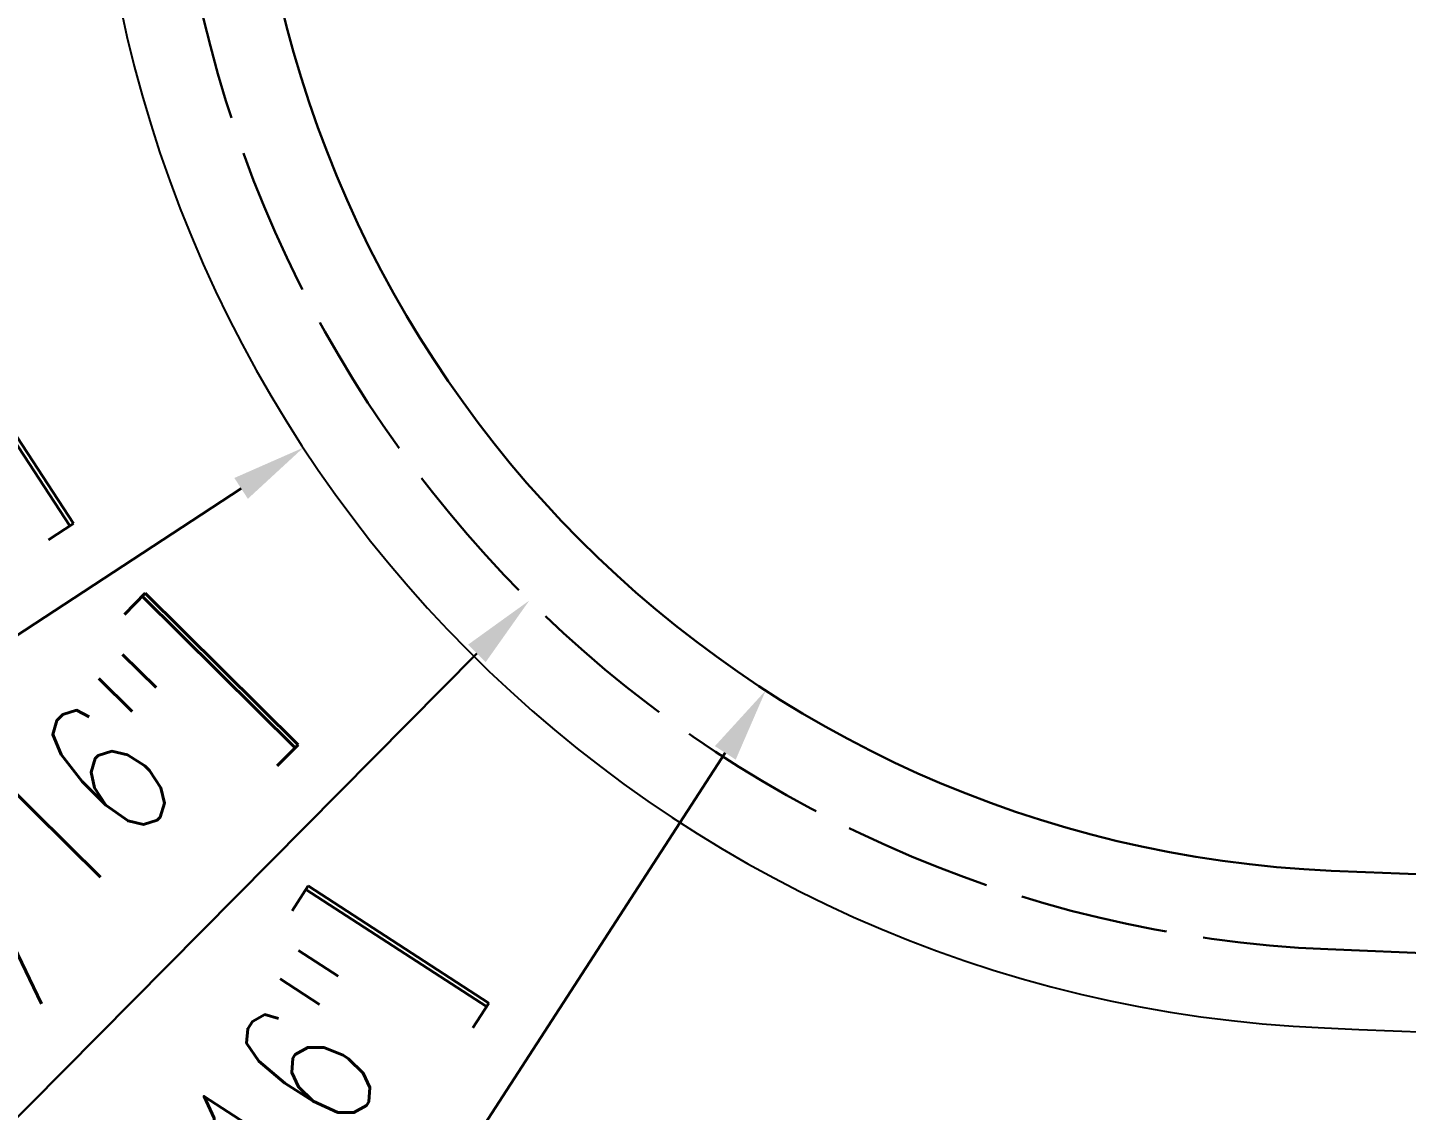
# Model space of a CAD drawing. Header units: millimetres. Extents: x 148 to 1479, y 271 to 1204.
# Drawn here: x 516.3 to 627.5, y 540.9 to 628.3 of the extents above; entities that cross this region are included whole.
import ezdxf

# ---------------------------------------------------------------- set-up
doc = ezdxf.new("R2010")
doc.units = ezdxf.units.MM
doc.linetypes.add('ACAD_ISO02W100', pattern=[15, 12, -3])
doc.layers.add('尺寸標注', color=1, linetype='Continuous', lineweight=30)
doc.layers.add('虚线', color=2, linetype='ACAD_ISO02W100', lineweight=30)
doc.styles.add('DIM', font='txt.shx', dxfattribs={"width": 0.7, "bigfont": 'chineset.shx'})
doc.dimstyles.new('mm+in(开孔纸尺寸)', dxfattribs={"dimscale": 3, "dimtxt": 3.8, "dimasz": 2, "dimexe": 1.25, "dimexo": 0.625, "dimgap": 2, "dimtad": 1, "dimtxsty": 'DIM', "dimcen": 0, "dimclrd": 256, "dimclre": 256, "dimclrt": 3, "dimadec": 0, "dimazin": 0, "dimtfac": 1, "dimtmove": 0, "dimatfit": 1, "dimfxl": 1, "dimlwd": -1, "dimarcsym": 0})

# ---------------------------------------------------------------- blocks, each defined once
blk = doc.blocks.new('*D29')
at = {"layer": 'Defpoints', "color": 0}
for p in [(625.3, 651.21), (538.51, 594.37)]:
    blk.add_point(p, dxfattribs=at)
at = {"layer": '尺寸標注'}
blk.add_line((404.94, 506.89), (533.49, 591.08), dxfattribs=at)
blk.add_solid([(534.03, 590.24), (532.94, 591.92), (538.51, 594.37)], dxfattribs=at)
at = {"layer": '尺寸標注', "color": 3, "insert": (459.77, 557.92), "char_height": 11.4, "attachment_point": 5, "rotation": 33.2229, "style": 'DIM'}
blk.add_mtext('R103,75mm [R4 1/16"]', dxfattribs=at)
blk = doc.blocks.new('*D30')
at = {"layer": 'Defpoints', "color": 0}
for p in [(625.3, 651.21), (556.73, 582.03)]:
    blk.add_point(p, dxfattribs=at)
at = {"layer": '尺寸標注'}
blk.add_line((446.37, 470.68), (552.51, 577.77), dxfattribs=at)
blk.add_solid([(553.22, 577.07), (551.8, 578.48), (556.73, 582.03)], dxfattribs=at)
at = {"layer": '尺寸標注', "color": 3, "insert": (487.96, 530.61), "char_height": 11.4, "attachment_point": 5, "rotation": 45.2563, "style": 'DIM'}
blk.add_mtext('R97,4mm [R3 13/16"]', dxfattribs=at)
blk = doc.blocks.new('*D31')
at = {"layer": 'Defpoints', "color": 0}
for p in [(625.3, 651.21), (575.81, 574.78)]:
    blk.add_point(p, dxfattribs=at)
at = {"layer": '尺寸標注'}
blk.add_line((484.49, 433.75), (572.55, 569.75), dxfattribs=at)
blk.add_solid([(573.39, 569.2), (571.71, 570.29), (575.81, 574.78)], dxfattribs=at)
at = {"layer": '尺寸標注', "color": 3, "insert": (512.56, 500.36), "char_height": 11.4, "attachment_point": 5, "rotation": 57.0778, "style": 'DIM'}
blk.add_mtext('R91,05mm [R3 9/16"]', dxfattribs=at)

msp = doc.modelspace()

# ---------------------------------------------------------------- linework, layer by layer
msp.add_lwpolyline([(1074.334, 647.212, 0.0192887), (1074.334, 854.084, 0.3906795), (975.063, 953.74, 0.0212236), (620.896, 953.74, 0.3906795), (521.625, 854.084, 0.0192887), (521.625, 647.212, 0.3906795), (620.896, 547.556, 0.0212236), (975.063, 547.556, 0.3906795)], format="xyb", close=True)
at = {"layer": '虚线'}
msp.add_lwpolyline([(1067.989, 647.457, 0.0192887), (1067.989, 853.839, 0.3906795), (974.794, 947.395, 0.0212236), (621.165, 947.395, 0.3906795), (527.97, 853.839, 0.0192887), (527.97, 647.457, 0.3906795), (621.165, 553.901, 0.0212236), (974.794, 553.901, 0.3906795)], format="xyb", close=True, dxfattribs=at)
at = {"layer": '虚线', "color": 3, "linetype": 'ByBlock'}
msp.add_lwpolyline([(1061.644, 647.702, 0.0192887), (1061.644, 853.594, 0.3906795), (974.525, 941.051, 0.0212236), (621.434, 941.051, 0.3906795), (534.315, 853.594, 0.0192887), (534.315, 647.702, 0.3906795), (621.434, 560.245, 0.0212236), (974.525, 560.245, 0.3906795)], format="xyb", close=True, dxfattribs=at)

# ---------------------------------------------------------------- dimensions: what is measured, and where the dimension line sits
at = {"layer": '尺寸標注'}
dim = msp.add_radius_dim(center=(625.297, 651.213), mpoint=(538.506, 594.369), dimstyle='mm+in(开孔纸尺寸)', override={"dimpost": 'mm', "dimtofl": 0}, dxfattribs=at)
dim.commit()
dim.dimension.update_dxf_attribs({"geometry": '*D29', "text_midpoint": (459.774, 557.925)})
for mpoint, picture, middle in [((556.734, 582.033), '*D30', (496.941, 521.703)), ((575.812, 574.785), '*D31', (523.174, 493.488))]:
    dim = msp.add_radius_dim(center=(625.297, 651.213), mpoint=mpoint, dimstyle='mm+in(开孔纸尺寸)', override={"dimpost": 'mm', "dimtofl": 0}, dxfattribs=at)
    dim.commit()
    dim.dimension.update_dxf_attribs({"geometry": picture, "text_midpoint": middle, "dimtype": 164})

doc.saveas('drawing.dxf')
